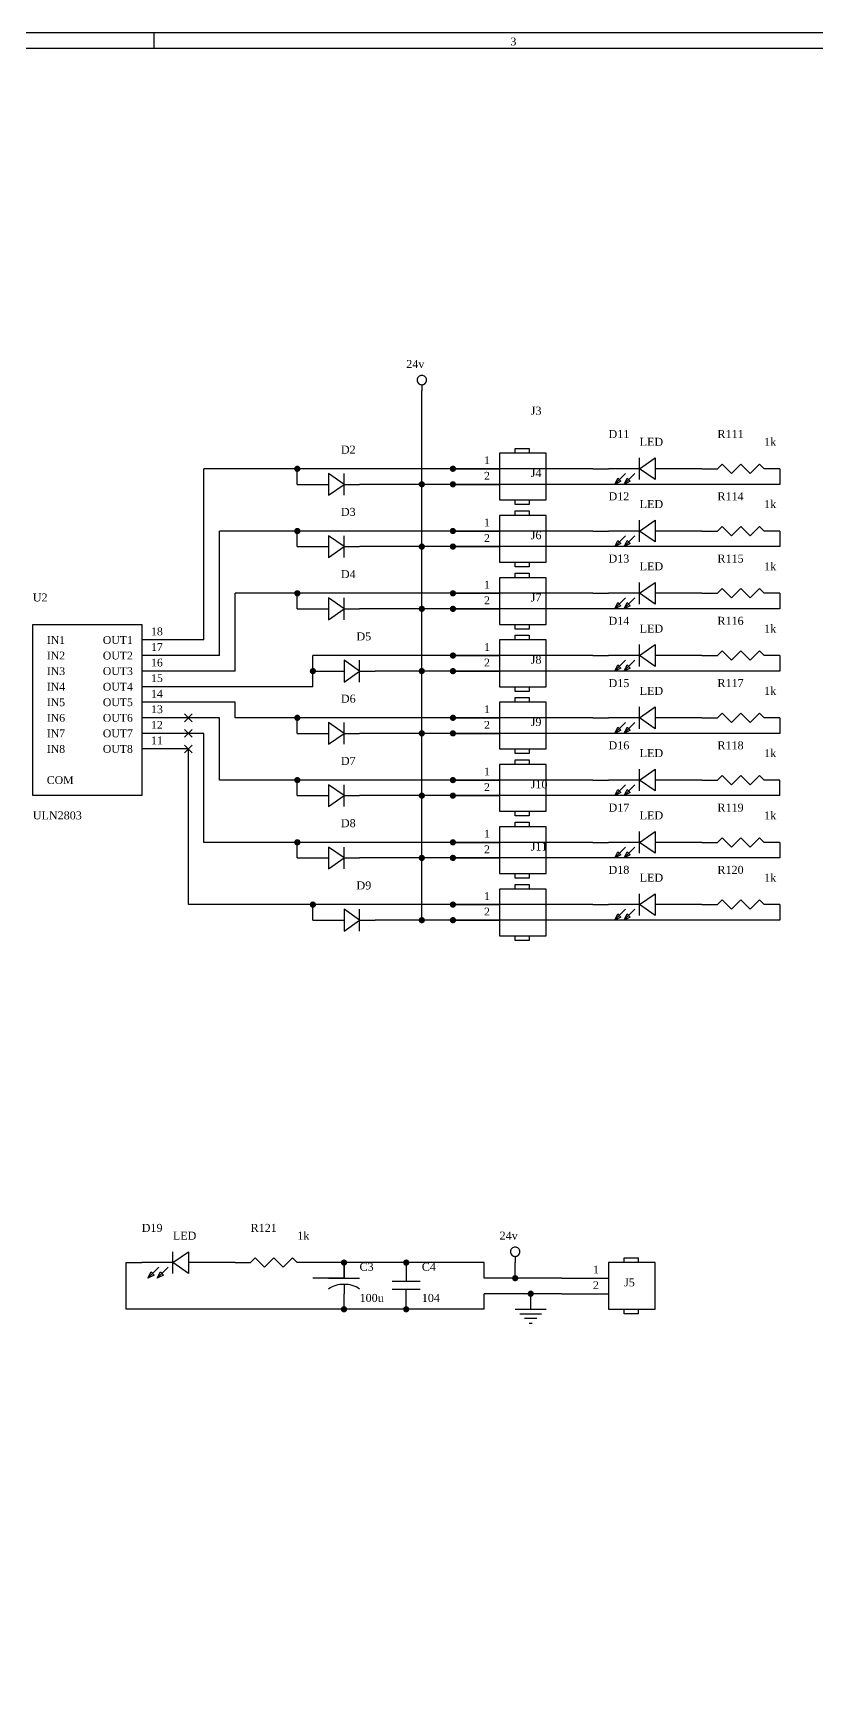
# Model space of a CAD drawing. Extents: x -3 to 591, y 3 to 422.
# Drawn here: x 218.5 to 346.3, y 153.6 to 422.4 of the extents above; entities that cross this region are included whole.
import ezdxf

# ---------------------------------------------------------------- set-up
doc = ezdxf.new("R2010")
doc.units = 0
doc.header["$MEASUREMENT"] = 0
for name, color, linetype in [('PARTS', 7, 'Continuous'), ('PARTTEXT', 7, 'Continuous'), ('TITLE', 7, 'Continuous'), ('WIRE', 7, 'Continuous')]:
    doc.layers.add(name, color=color, linetype=linetype)
doc.styles.get("Standard").update_dxf_attribs({"font": 'times_0.ttf'})

msp = doc.modelspace()

# ---------------------------------------------------------------- linework, layer by layer
at = {"layer": 'PARTS'}
for p, q in [((287.02, 351.282), (294.64, 351.282)), ((309.88, 351.282), (312.42, 351.282)), ((325.12, 351.282), (322.58, 351.282)), ((327.66, 351.282), (330.2, 351.282)), ((340.36, 351.282), (337.82, 351.282)), ((261.62, 348.742), (264.16, 348.742)), ((274.32, 348.742), (271.78, 348.742)), ((287.02, 348.742), (294.64, 348.742)), ((287.02, 341.122), (294.64, 341.122)), ((309.88, 341.122), (312.42, 341.122)), ((325.12, 341.122), (322.58, 341.122)), ((327.66, 341.122), (330.2, 341.122)), ((340.36, 341.122), (337.82, 341.122)), ((261.62, 338.582), (264.16, 338.582)), ((274.32, 338.582), (271.78, 338.582)), ((287.02, 338.582), (294.64, 338.582)), ((287.02, 330.962), (294.64, 330.962)), ((309.88, 330.962), (312.42, 330.962)), ((325.12, 330.962), (322.58, 330.962)), ((327.66, 330.962), (330.2, 330.962)), ((340.36, 330.962), (337.82, 330.962)), ((261.62, 328.422), (264.16, 328.422)), ((274.32, 328.422), (271.78, 328.422)), ((287.02, 328.422), (294.64, 328.422)), ((243.84, 323.342), (236.22, 323.342)), ((243.84, 320.802), (236.22, 320.802)), ((287.02, 320.802), (294.64, 320.802)), ((309.88, 320.802), (312.42, 320.802)), ((325.12, 320.802), (322.58, 320.802)), ((327.66, 320.802), (330.2, 320.802)), ((340.36, 320.802), (337.82, 320.802)), ((243.84, 318.262), (236.22, 318.262)), ((264.16, 318.262), (266.7, 318.262)), ((276.86, 318.262), (274.32, 318.262)), ((287.02, 318.262), (294.64, 318.262)), ((243.84, 315.722), (236.22, 315.722)), ((243.84, 313.182), (236.22, 313.182)), ((243.84, 310.642), (236.22, 310.642)), ((244.475, 311.277), (243.205, 310.007)), ((243.205, 311.277), (244.475, 310.007)), ((287.02, 310.642), (294.64, 310.642)), ((309.88, 310.642), (312.42, 310.642)), ((325.12, 310.642), (322.58, 310.642)), ((327.66, 310.642), (330.2, 310.642)), ((340.36, 310.642), (337.82, 310.642)), ((243.84, 308.102), (236.22, 308.102)), ((244.475, 308.737), (243.205, 307.467)), ((243.205, 308.737), (244.475, 307.467)), ((261.62, 308.102), (264.16, 308.102)), ((274.32, 308.102), (271.78, 308.102)), ((287.02, 308.102), (294.64, 308.102)), ((243.84, 305.562), (236.22, 305.562)), ((244.475, 306.197), (243.205, 304.927)), ((243.205, 306.197), (244.475, 304.927)), ((287.02, 300.482), (294.64, 300.482)), ((309.88, 300.482), (312.42, 300.482)), ((325.12, 300.482), (322.58, 300.482)), ((327.66, 300.482), (330.2, 300.482)), ((340.36, 300.482), (337.82, 300.482)), ((261.62, 297.942), (264.16, 297.942)), ((274.32, 297.942), (271.78, 297.942)), ((287.02, 297.942), (294.64, 297.942)), ((287.02, 290.322), (294.64, 290.322)), ((309.88, 290.322), (312.42, 290.322)), ((325.12, 290.322), (322.58, 290.322)), ((327.66, 290.322), (330.2, 290.322)), ((340.36, 290.322), (337.82, 290.322)), ((261.62, 287.782), (264.16, 287.782)), ((274.32, 287.782), (271.78, 287.782)), ((287.02, 287.782), (294.64, 287.782)), ((287.02, 280.162), (294.64, 280.162)), ((309.88, 280.162), (312.42, 280.162)), ((325.12, 280.162), (322.58, 280.162)), ((327.66, 280.162), (330.2, 280.162)), ((340.36, 280.162), (337.82, 280.162)), ((264.16, 277.622), (266.7, 277.622)), ((276.86, 277.622), (274.32, 277.622)), ((287.02, 277.622), (294.64, 277.622)), ((233.68, 221.742), (236.22, 221.742)), ((248.92, 221.742), (246.38, 221.742)), ((251.46, 221.742), (254, 221.742)), ((264.16, 221.742), (261.62, 221.742)), ((269.24, 221.742), (269.24, 219.202)), ((279.4, 221.742), (279.4, 219.202)), ((304.8, 219.202), (312.42, 219.202)), ((269.24, 214.122), (269.24, 216.662)), ((279.4, 214.122), (279.4, 216.662)), ((304.8, 216.662), (312.42, 216.662))]:
    msp.add_line(p, q, dxfattribs=at)
for points in [[(282.702, 365.76, 0.0985), (282.644, 366.0516, 0.0985), (282.4788, 366.2988, 0.0985), (282.2316, 366.464, 0.0985), (281.94, 366.522, 0.0985), (281.6484, 366.464, 0.0985), (281.4012, 366.2988, 0.0985), (281.236, 366.0516, 0.0985), (281.178, 365.76, 0.0985), (281.236, 365.4684, 0.0985), (281.4012, 365.2212, 0.0985), (281.6484, 365.056, 0.0985), (281.94, 364.998, 0.0985), (282.2316, 365.056, 0.0985), (282.4788, 365.2212, 0.0985), (282.644, 365.4684, 0.0985)], [(297.942, 223.52, 0.0985), (297.884, 223.8116, 0.0985), (297.7188, 224.0588, 0.0985), (297.4716, 224.224, 0.0985), (297.18, 224.282, 0.0985), (296.8884, 224.224, 0.0985), (296.6412, 224.0588, 0.0985), (296.476, 223.8116, 0.0985), (296.418, 223.52, 0.0985), (296.476, 223.2284, 0.0985), (296.6412, 222.9812, 0.0985), (296.8884, 222.816, 0.0985), (297.18, 222.758, 0.0985), (297.4716, 222.816, 0.0985), (297.7188, 222.9812, 0.0985), (297.884, 223.2284, 0.0985)]]:
    msp.add_lwpolyline(points, format="xyb", close=True, dxfattribs=at)
for points in [[(281.94, 364.998), (281.94, 363.982)], [(297.18, 353.822), (297.18, 353.822), (297.18, 354.584), (299.466, 354.584), (299.466, 353.822)], [(317.5, 349.504), (317.5, 353.06)], [(269.24, 346.964), (269.24, 350.52)], [(317.5, 351.282), (312.42, 351.282)], [(313.69, 348.996), (315.214, 350.52)], [(315.214, 348.996), (316.738, 350.52)], [(322.58, 351.282), (320.04, 351.282)], [(330.2, 351.282), (330.962, 352.044)], [(330.962, 352.044), (332.486, 350.52)], [(332.486, 350.52), (334.01, 352.044)], [(334.01, 352.044), (335.534, 350.52)], [(335.534, 350.52), (337.058, 352.044)], [(337.058, 352.044), (337.82, 351.282)], [(264.16, 348.742), (266.7, 348.742)], [(269.24, 348.742), (271.78, 348.742)], [(299.466, 346.202), (299.466, 346.202), (299.466, 345.44), (297.18, 345.44), (297.18, 346.202)], [(297.18, 343.662), (297.18, 343.662), (297.18, 344.424), (299.466, 344.424), (299.466, 343.662)], [(317.5, 339.344), (317.5, 342.9)], [(330.2, 341.122), (330.962, 341.884)], [(330.962, 341.884), (332.486, 340.36)], [(332.486, 340.36), (334.01, 341.884)], [(334.01, 341.884), (335.534, 340.36)], [(335.534, 340.36), (337.058, 341.884)], [(337.058, 341.884), (337.82, 341.122)], [(269.24, 336.804), (269.24, 340.36)], [(317.5, 341.122), (312.42, 341.122)], [(313.69, 338.836), (315.214, 340.36)], [(315.214, 338.836), (316.738, 340.36)], [(322.58, 341.122), (320.04, 341.122)], [(264.16, 338.582), (266.7, 338.582)], [(269.24, 338.582), (271.78, 338.582)], [(299.466, 336.042), (299.466, 336.042), (299.466, 335.28), (297.18, 335.28), (297.18, 336.042)], [(297.18, 333.502), (297.18, 333.502), (297.18, 334.264), (299.466, 334.264), (299.466, 333.502)], [(317.5, 330.962), (312.42, 330.962)], [(317.5, 329.184), (317.5, 332.74)], [(322.58, 330.962), (320.04, 330.962)], [(330.2, 330.962), (330.962, 331.724)], [(330.962, 331.724), (332.486, 330.2)], [(332.486, 330.2), (334.01, 331.724)], [(334.01, 331.724), (335.534, 330.2)], [(335.534, 330.2), (337.058, 331.724)], [(337.058, 331.724), (337.82, 330.962)], [(264.16, 328.422), (266.7, 328.422)], [(269.24, 326.644), (269.24, 330.2)], [(269.24, 328.422), (271.78, 328.422)], [(313.69, 328.676), (315.214, 330.2)], [(315.214, 328.676), (316.738, 330.2)], [(299.466, 325.882), (299.466, 325.882), (299.466, 325.12), (297.18, 325.12), (297.18, 325.882)], [(297.18, 323.342), (297.18, 323.342), (297.18, 324.104), (299.466, 324.104), (299.466, 323.342)], [(317.5, 319.024), (317.5, 322.58)], [(271.78, 316.484), (271.78, 320.04)], [(317.5, 320.802), (312.42, 320.802)], [(313.69, 318.516), (315.214, 320.04)], [(315.214, 318.516), (316.738, 320.04)], [(322.58, 320.802), (320.04, 320.802)], [(330.2, 320.802), (330.962, 321.564)], [(330.962, 321.564), (332.486, 320.04)], [(332.486, 320.04), (334.01, 321.564)], [(334.01, 321.564), (335.534, 320.04)], [(335.534, 320.04), (337.058, 321.564)], [(337.058, 321.564), (337.82, 320.802)], [(266.7, 318.262), (269.24, 318.262)], [(271.78, 318.262), (274.32, 318.262)], [(299.466, 315.722), (299.466, 315.722), (299.466, 314.96), (297.18, 314.96), (297.18, 315.722)], [(297.18, 313.182), (297.18, 313.182), (297.18, 313.944), (299.466, 313.944), (299.466, 313.182)], [(317.5, 308.864), (317.5, 312.42)], [(269.24, 306.324), (269.24, 309.88)], [(317.5, 310.642), (312.42, 310.642)], [(313.69, 308.356), (315.214, 309.88)], [(315.214, 308.356), (316.738, 309.88)], [(322.58, 310.642), (320.04, 310.642)], [(330.2, 310.642), (330.962, 311.404)], [(330.962, 311.404), (332.486, 309.88)], [(332.486, 309.88), (334.01, 311.404)], [(334.01, 311.404), (335.534, 309.88)], [(335.534, 309.88), (337.058, 311.404)], [(337.058, 311.404), (337.82, 310.642)], [(264.16, 308.102), (266.7, 308.102)], [(269.24, 308.102), (271.78, 308.102)], [(299.466, 305.562), (299.466, 305.562), (299.466, 304.8), (297.18, 304.8), (297.18, 305.562)], [(297.18, 303.022), (297.18, 303.022), (297.18, 303.784), (299.466, 303.784), (299.466, 303.022)], [(317.5, 298.704), (317.5, 302.26)], [(330.2, 300.482), (330.962, 301.244)], [(330.962, 301.244), (332.486, 299.72)], [(332.486, 299.72), (334.01, 301.244)], [(334.01, 301.244), (335.534, 299.72)], [(335.534, 299.72), (337.058, 301.244)], [(337.058, 301.244), (337.82, 300.482)], [(269.24, 296.164), (269.24, 299.72)], [(317.5, 300.482), (312.42, 300.482)], [(313.69, 298.196), (315.214, 299.72)], [(315.214, 298.196), (316.738, 299.72)], [(322.58, 300.482), (320.04, 300.482)], [(264.16, 297.942), (266.7, 297.942)], [(269.24, 297.942), (271.78, 297.942)], [(299.466, 295.402), (299.466, 295.402), (299.466, 294.64), (297.18, 294.64), (297.18, 295.402)], [(297.18, 292.862), (297.18, 292.862), (297.18, 293.624), (299.466, 293.624), (299.466, 292.862)], [(317.5, 290.322), (312.42, 290.322)], [(317.5, 288.544), (317.5, 292.1)], [(322.58, 290.322), (320.04, 290.322)], [(330.2, 290.322), (330.962, 291.084)], [(330.962, 291.084), (332.486, 289.56)], [(332.486, 289.56), (334.01, 291.084)], [(334.01, 291.084), (335.534, 289.56)], [(335.534, 289.56), (337.058, 291.084)], [(337.058, 291.084), (337.82, 290.322)], [(264.16, 287.782), (266.7, 287.782)], [(269.24, 286.004), (269.24, 289.56)], [(269.24, 287.782), (271.78, 287.782)], [(313.69, 288.036), (315.214, 289.56)], [(315.214, 288.036), (316.738, 289.56)], [(299.466, 285.242), (299.466, 285.242), (299.466, 284.48), (297.18, 284.48), (297.18, 285.242)], [(297.18, 282.702), (297.18, 282.702), (297.18, 283.464), (299.466, 283.464), (299.466, 282.702)], [(317.5, 280.162), (312.42, 280.162)], [(317.5, 278.384), (317.5, 281.94)], [(322.58, 280.162), (320.04, 280.162)], [(330.2, 280.162), (330.962, 280.924)], [(330.962, 280.924), (332.486, 279.4)], [(332.486, 279.4), (334.01, 280.924)], [(334.01, 280.924), (335.534, 279.4)], [(335.534, 279.4), (337.058, 280.924)], [(337.058, 280.924), (337.82, 280.162)], [(266.7, 277.622), (269.24, 277.622)], [(271.78, 275.844), (271.78, 279.4)], [(271.78, 277.622), (274.32, 277.622)], [(313.69, 277.876), (315.214, 279.4)], [(315.214, 277.876), (316.738, 279.4)], [(299.466, 275.082), (299.466, 275.082), (299.466, 274.32), (297.18, 274.32), (297.18, 275.082)], [(241.3, 219.964), (241.3, 223.52)], [(241.3, 221.742), (236.22, 221.742)], [(237.49, 219.456), (239.014, 220.98)], [(239.014, 219.456), (240.538, 220.98)], [(246.38, 221.742), (243.84, 221.742)], [(254, 221.742), (254.762, 222.504)], [(254.762, 222.504), (256.286, 220.98)], [(256.286, 220.98), (257.81, 222.504)], [(257.81, 222.504), (259.334, 220.98)], [(259.334, 220.98), (260.858, 222.504)], [(260.858, 222.504), (261.62, 221.742)], [(297.18, 222.758), (297.18, 221.742)], [(314.96, 221.742), (314.96, 221.742), (314.96, 222.504), (317.246, 222.504), (317.246, 221.742)], [(266.7, 219.202), (271.78, 219.202)], [(269.24, 218.186), (269.24, 216.662)], [(277.114, 218.694), (281.686, 218.694)], [(279.4, 219.202), (279.4, 218.694)], [(277.114, 217.424), (281.686, 217.424)], [(279.4, 216.662), (279.4, 217.424)], [(297.18, 214.122), (302.26, 214.122)], [(297.942, 213.36), (301.498, 213.36)], [(300.736, 212.598), (298.704, 212.598)], [(317.246, 214.122), (317.246, 214.122), (317.246, 213.36), (314.96, 213.36), (314.96, 214.122)], [(299.466, 211.836), (299.974, 211.836)]]:
    msp.add_lwpolyline(points, dxfattribs=at)
for points in [[(302.26, 353.822), (294.64, 353.822), (294.64, 346.202), (302.26, 346.202)], [(317.5, 351.282), (317.5, 351.282), (320.04, 353.06), (320.04, 349.504), (317.5, 351.282)], [(269.24, 348.742), (269.24, 348.742), (266.7, 350.52), (266.7, 346.964), (269.24, 348.742)], [(314.452, 349.25), (314.452, 349.25), (313.436, 348.742), (313.944, 349.758), (314.452, 349.25)], [(315.976, 349.25), (315.976, 349.25), (314.96, 348.742), (315.468, 349.758), (315.976, 349.25)], [(302.26, 343.662), (294.64, 343.662), (294.64, 336.042), (302.26, 336.042)], [(317.5, 341.122), (317.5, 341.122), (320.04, 342.9), (320.04, 339.344), (317.5, 341.122)], [(269.24, 338.582), (269.24, 338.582), (266.7, 340.36), (266.7, 336.804), (269.24, 338.582)], [(314.452, 339.09), (314.452, 339.09), (313.436, 338.582), (313.944, 339.598), (314.452, 339.09)], [(315.976, 339.09), (315.976, 339.09), (314.96, 338.582), (315.468, 339.598), (315.976, 339.09)], [(302.26, 333.502), (294.64, 333.502), (294.64, 325.882), (302.26, 325.882)], [(317.5, 330.962), (317.5, 330.962), (320.04, 332.74), (320.04, 329.184), (317.5, 330.962)], [(269.24, 328.422), (269.24, 328.422), (266.7, 330.2), (266.7, 326.644), (269.24, 328.422)], [(314.452, 328.93), (314.452, 328.93), (313.436, 328.422), (313.944, 329.438), (314.452, 328.93)], [(315.976, 328.93), (315.976, 328.93), (314.96, 328.422), (315.468, 329.438), (315.976, 328.93)], [(218.44, 325.882), (236.22, 325.882), (236.22, 297.942), (218.44, 297.942)], [(302.26, 323.342), (294.64, 323.342), (294.64, 315.722), (302.26, 315.722)], [(317.5, 320.802), (317.5, 320.802), (320.04, 322.58), (320.04, 319.024), (317.5, 320.802)], [(271.78, 318.262), (271.78, 318.262), (269.24, 320.04), (269.24, 316.484), (271.78, 318.262)], [(314.452, 318.77), (314.452, 318.77), (313.436, 318.262), (313.944, 319.278), (314.452, 318.77)], [(315.976, 318.77), (315.976, 318.77), (314.96, 318.262), (315.468, 319.278), (315.976, 318.77)], [(302.26, 313.182), (294.64, 313.182), (294.64, 305.562), (302.26, 305.562)], [(317.5, 310.642), (317.5, 310.642), (320.04, 312.42), (320.04, 308.864), (317.5, 310.642)], [(269.24, 308.102), (269.24, 308.102), (266.7, 309.88), (266.7, 306.324), (269.24, 308.102)], [(314.452, 308.61), (314.452, 308.61), (313.436, 308.102), (313.944, 309.118), (314.452, 308.61)], [(315.976, 308.61), (315.976, 308.61), (314.96, 308.102), (315.468, 309.118), (315.976, 308.61)], [(302.26, 303.022), (294.64, 303.022), (294.64, 295.402), (302.26, 295.402)], [(317.5, 300.482), (317.5, 300.482), (320.04, 302.26), (320.04, 298.704), (317.5, 300.482)], [(269.24, 297.942), (269.24, 297.942), (266.7, 299.72), (266.7, 296.164), (269.24, 297.942)], [(314.452, 298.45), (314.452, 298.45), (313.436, 297.942), (313.944, 298.958), (314.452, 298.45)], [(315.976, 298.45), (315.976, 298.45), (314.96, 297.942), (315.468, 298.958), (315.976, 298.45)], [(302.26, 292.862), (294.64, 292.862), (294.64, 285.242), (302.26, 285.242)], [(317.5, 290.322), (317.5, 290.322), (320.04, 292.1), (320.04, 288.544), (317.5, 290.322)], [(269.24, 287.782), (269.24, 287.782), (266.7, 289.56), (266.7, 286.004), (269.24, 287.782)], [(314.452, 288.29), (314.452, 288.29), (313.436, 287.782), (313.944, 288.798), (314.452, 288.29)], [(315.976, 288.29), (315.976, 288.29), (314.96, 287.782), (315.468, 288.798), (315.976, 288.29)], [(302.26, 282.702), (294.64, 282.702), (294.64, 275.082), (302.26, 275.082)], [(317.5, 280.162), (317.5, 280.162), (320.04, 281.94), (320.04, 278.384), (317.5, 280.162)], [(271.78, 277.622), (271.78, 277.622), (269.24, 279.4), (269.24, 275.844), (271.78, 277.622)], [(314.452, 278.13), (314.452, 278.13), (313.436, 277.622), (313.944, 278.638), (314.452, 278.13)], [(315.976, 278.13), (315.976, 278.13), (314.96, 277.622), (315.468, 278.638), (315.976, 278.13)], [(241.3, 221.742), (241.3, 221.742), (243.84, 223.52), (243.84, 219.964), (241.3, 221.742)], [(320.04, 221.742), (312.42, 221.742), (312.42, 214.122), (320.04, 214.122)], [(238.252, 219.71), (238.252, 219.71), (237.236, 219.202), (237.744, 220.218), (238.252, 219.71)], [(239.776, 219.71), (239.776, 219.71), (238.76, 219.202), (239.268, 220.218), (239.776, 219.71)]]:
    msp.add_lwpolyline(points, close=True, dxfattribs=at)
for points in [[(269.24, 218.186, 0.1654), (266.7, 217.424)], [(271.78, 217.424, 0.1654), (269.24, 218.186)]]:
    msp.add_lwpolyline(points, format="xyb", dxfattribs=at)
at = {"layer": 'TITLE'}
for points in [[(-2.54, 2.54), (591.312, 2.54), (591.312, 422.402), (-2.54, 422.402)], [(0, 5.08), (588.772, 5.08), (588.772, 419.862), (0, 419.862)]]:
    msp.add_lwpolyline(points, close=True, dxfattribs=at)
msp.add_lwpolyline([(238.252, 419.862), (238.252, 422.402)], dxfattribs=at)
at = {"layer": 'WIRE'}
for points in [[(281.94, 348.742), (281.94, 363.982)], [(246.38, 323.342), (246.38, 351.282)], [(261.62, 351.282), (246.38, 351.282)], [(287.02, 351.282), (261.62, 351.282)], [(261.62, 348.742), (261.62, 351.282)], [(309.88, 351.282), (287.02, 351.282)], [(327.66, 351.282), (325.12, 351.282)], [(340.36, 351.282), (340.36, 348.742)], [(281.94, 348.742), (274.32, 348.742)], [(287.02, 348.742), (281.94, 348.742)], [(281.94, 338.582), (281.94, 348.742)], [(340.36, 348.742), (287.02, 348.742)], [(248.92, 320.802), (248.92, 341.122)], [(261.62, 341.122), (248.92, 341.122)], [(287.02, 341.122), (261.62, 341.122)], [(261.62, 338.582), (261.62, 341.122)], [(309.88, 341.122), (287.02, 341.122)], [(327.66, 341.122), (325.12, 341.122)], [(340.36, 341.122), (340.36, 338.582)], [(281.94, 338.582), (274.32, 338.582)], [(287.02, 338.582), (281.94, 338.582)], [(281.94, 328.422), (281.94, 338.582)], [(340.36, 338.582), (287.02, 338.582)], [(251.46, 318.262), (251.46, 330.962)], [(261.62, 330.962), (251.46, 330.962)], [(287.02, 330.962), (261.62, 330.962)], [(261.62, 328.422), (261.62, 330.962)], [(309.88, 330.962), (287.02, 330.962)], [(327.66, 330.962), (325.12, 330.962)], [(340.36, 330.962), (340.36, 328.422)], [(281.94, 328.422), (274.32, 328.422)], [(287.02, 328.422), (281.94, 328.422)], [(281.94, 318.262), (281.94, 328.422)], [(340.36, 328.422), (287.02, 328.422)], [(246.38, 323.342), (243.84, 323.342)], [(248.92, 320.802), (243.84, 320.802)], [(287.02, 320.802), (264.16, 320.802)], [(264.16, 318.262), (264.16, 320.802)], [(309.88, 320.802), (287.02, 320.802)], [(327.66, 320.802), (325.12, 320.802)], [(340.36, 320.802), (340.36, 318.262)], [(251.46, 318.262), (243.84, 318.262)], [(264.16, 315.722), (264.16, 318.262)], [(281.94, 318.262), (276.86, 318.262)], [(287.02, 318.262), (281.94, 318.262)], [(281.94, 308.102), (281.94, 318.262)], [(340.36, 318.262), (287.02, 318.262)], [(264.16, 315.722), (243.84, 315.722)], [(251.46, 313.182), (243.84, 313.182)], [(251.46, 310.642), (251.46, 313.182)], [(248.92, 310.642), (243.84, 310.642)], [(248.92, 300.482), (248.92, 310.642)], [(261.62, 310.642), (251.46, 310.642)], [(287.02, 310.642), (261.62, 310.642)], [(261.62, 308.102), (261.62, 310.642)], [(309.88, 310.642), (287.02, 310.642)], [(327.66, 310.642), (325.12, 310.642)], [(340.36, 310.642), (340.36, 308.102)], [(246.38, 308.102), (243.84, 308.102)], [(246.38, 290.322), (246.38, 308.102)], [(281.94, 308.102), (274.32, 308.102)], [(281.94, 297.942), (281.94, 308.102)], [(287.02, 308.102), (281.94, 308.102)], [(340.36, 308.102), (287.02, 308.102)], [(243.84, 280.162), (243.84, 305.562)], [(261.62, 300.482), (248.92, 300.482)], [(261.62, 297.942), (261.62, 300.482)], [(287.02, 300.482), (261.62, 300.482)], [(309.88, 300.482), (287.02, 300.482)], [(327.66, 300.482), (325.12, 300.482)], [(340.36, 297.942), (340.36, 300.482)], [(281.94, 297.942), (274.32, 297.942)], [(281.94, 287.782), (281.94, 297.942)], [(287.02, 297.942), (281.94, 297.942)], [(340.36, 297.942), (287.02, 297.942)], [(261.62, 290.322), (246.38, 290.322)], [(287.02, 290.322), (261.62, 290.322)], [(261.62, 287.782), (261.62, 290.322)], [(309.88, 290.322), (287.02, 290.322)], [(327.66, 290.322), (325.12, 290.322)], [(340.36, 290.322), (340.36, 287.782)], [(281.94, 287.782), (274.32, 287.782)], [(281.94, 277.622), (281.94, 287.782)], [(287.02, 287.782), (281.94, 287.782)], [(340.36, 287.782), (287.02, 287.782)], [(264.16, 280.162), (243.84, 280.162)], [(287.02, 280.162), (264.16, 280.162)], [(264.16, 277.622), (264.16, 280.162)], [(309.88, 280.162), (287.02, 280.162)], [(327.66, 280.162), (325.12, 280.162)], [(340.36, 280.162), (340.36, 277.622)], [(281.94, 277.622), (276.86, 277.622)], [(287.02, 277.622), (281.94, 277.622)], [(340.36, 277.622), (287.02, 277.622)], [(233.68, 214.122), (233.68, 221.742)], [(251.46, 221.742), (248.92, 221.742)], [(269.24, 221.742), (264.16, 221.742)], [(269.24, 219.202), (269.24, 221.742)], [(279.4, 221.742), (269.24, 221.742)], [(292.1, 221.742), (279.4, 221.742)], [(292.1, 219.202), (292.1, 221.742)], [(297.18, 219.202), (297.18, 221.742)], [(269.24, 219.202), (264.16, 219.202)], [(297.18, 219.202), (292.1, 219.202)], [(304.8, 219.202), (297.18, 219.202)], [(292.1, 214.122), (292.1, 216.662)], [(299.72, 216.662), (292.1, 216.662)], [(304.8, 216.662), (299.72, 216.662)], [(299.72, 214.122), (299.72, 216.662)], [(269.24, 214.122), (233.68, 214.122)], [(279.4, 214.122), (269.24, 214.122)], [(292.1, 214.122), (279.4, 214.122)]]:
    msp.add_lwpolyline(points, dxfattribs=at)
at = {"layer": 'WIRE', "const_width": 0.508}
for points in [[(261.366, 351.282, 1), (261.874, 351.282, 1)], [(286.766, 351.282, 1), (287.274, 351.282, 1)], [(281.686, 348.742, 1), (282.194, 348.742, 1)], [(286.766, 348.742, 1), (287.274, 348.742, 1)], [(261.366, 341.122, 1), (261.874, 341.122, 1)], [(286.766, 341.122, 1), (287.274, 341.122, 1)], [(281.686, 338.582, 1), (282.194, 338.582, 1)], [(286.766, 338.582, 1), (287.274, 338.582, 1)], [(261.366, 330.962, 1), (261.874, 330.962, 1)], [(286.766, 330.962, 1), (287.274, 330.962, 1)], [(281.686, 328.422, 1), (282.194, 328.422, 1)], [(286.766, 328.422, 1), (287.274, 328.422, 1)], [(286.766, 320.802, 1), (287.274, 320.802, 1)], [(263.906, 318.262, 1), (264.414, 318.262, 1)], [(281.686, 318.262, 1), (282.194, 318.262, 1)], [(286.766, 318.262, 1), (287.274, 318.262, 1)], [(261.366, 310.642, 1), (261.874, 310.642, 1)], [(286.766, 310.642, 1), (287.274, 310.642, 1)], [(281.686, 308.102, 1), (282.194, 308.102, 1)], [(286.766, 308.102, 1), (287.274, 308.102, 1)], [(261.366, 300.482, 1), (261.874, 300.482, 1)], [(281.686, 297.942, 1), (282.194, 297.942, 1)], [(286.766, 300.482, 1), (287.274, 300.482, 1)], [(286.766, 297.942, 1), (287.274, 297.942, 1)], [(261.366, 290.322, 1), (261.874, 290.322, 1)], [(286.766, 290.322, 1), (287.274, 290.322, 1)], [(281.686, 287.782, 1), (282.194, 287.782, 1)], [(286.766, 287.782, 1), (287.274, 287.782, 1)], [(263.906, 280.162, 1), (264.414, 280.162, 1)], [(286.766, 280.162, 1), (287.274, 280.162, 1)], [(281.686, 277.622, 1), (282.194, 277.622, 1)], [(286.766, 277.622, 1), (287.274, 277.622, 1)], [(268.986, 221.742, 1), (269.494, 221.742, 1)], [(279.146, 221.742, 1), (279.654, 221.742, 1)], [(296.926, 219.202, 1), (297.434, 219.202, 1)], [(299.466, 216.662, 1), (299.974, 216.662, 1)], [(268.986, 214.122, 1), (269.494, 214.122, 1)], [(279.146, 214.122, 1), (279.654, 214.122, 1)]]:
    msp.add_lwpolyline(points, format="xyb", close=True, dxfattribs=at)

# ---------------------------------------------------------------- texts
at = {"layer": 'PARTS'}
for s, p in [('1', (292.1, 352.044)), ('2', (292.1, 349.504)), ('1', (292.1, 341.884)), ('2', (292.1, 339.344)), ('1', (292.1, 331.724)), ('2', (292.1, 329.184)), ('18', (237.744, 324.104)), ('IN1', (220.726, 322.707)), ('OUT1', (229.87, 322.707)), ('17', (237.744, 321.564)), ('1', (292.1, 321.564)), ('IN2', (220.726, 320.167)), ('OUT2', (229.87, 320.167)), ('16', (237.744, 319.024)), ('2', (292.1, 319.024)), ('IN3', (220.726, 317.627)), ('OUT3', (229.87, 317.627)), ('15', (237.744, 316.484)), ('IN4', (220.726, 315.087)), ('OUT4', (229.87, 315.087)), ('14', (237.744, 313.944)), ('IN5', (220.726, 312.547)), ('OUT5', (229.87, 312.547)), ('13', (237.744, 311.404)), ('1', (292.1, 311.404)), ('IN6', (220.726, 310.007)), ('OUT6', (229.87, 310.007)), ('12', (237.744, 308.864)), ('2', (292.1, 308.864)), ('IN7', (220.726, 307.467)), ('OUT7', (229.87, 307.467)), ('11', (237.744, 306.324)), ('IN8', (220.726, 304.927)), ('OUT8', (229.87, 304.927)), ('COM', (220.726, 299.847)), ('1', (292.1, 301.244)), ('2', (292.1, 298.704)), ('1', (292.1, 291.084)), ('2', (292.1, 288.544)), ('2', (292.1, 278.384)), ('1', (292.1, 280.924)), ('1', (309.88, 219.964)), ('2', (309.88, 217.424))]:
    msp.add_text(s, height=1.27, dxfattribs=at).set_placement(p)
at = {"layer": 'PARTTEXT'}
for s, p in [('24v', (279.4, 367.7263)), ('J3', (299.72, 360.1063)), ('D11', (312.42, 356.2963)), ('R111', (330.2, 356.2963)), ('D2', (268.732, 353.7563)), ('LED', (317.5, 355.0263)), ('1k', (337.82, 355.0263)), ('J4', (299.72, 349.9463)), ('D12', (312.42, 346.1363)), ('R114', (330.2, 346.1363)), ('D3', (268.732, 343.5963)), ('LED', (317.5, 344.8663)), ('1k', (337.82, 344.8663)), ('J6', (299.72, 339.7863)), ('D13', (312.42, 335.9763)), ('LED', (317.5, 334.7063)), ('R115', (330.2, 335.9763)), ('1k', (337.82, 334.7063)), ('D4', (268.732, 333.4363)), ('U2', (218.44, 329.6263)), ('J7', (299.72, 329.6263)), ('D14', (312.42, 325.8163)), ('LED', (317.5, 324.5463)), ('R116', (330.2, 325.8163)), ('1k', (337.82, 324.5463)), ('D5', (271.272, 323.2763)), ('J8', (299.72, 319.4663)), ('D15', (312.42, 315.6563)), ('LED', (317.5, 314.3863)), ('R117', (330.2, 315.6563)), ('1k', (337.82, 314.3863)), ('D6', (268.732, 313.1163)), ('J9', (299.72, 309.3063)), ('D16', (312.42, 305.4963)), ('R118', (330.2, 305.4963)), ('D7', (268.732, 302.9563)), ('LED', (317.5, 304.2263)), ('1k', (337.82, 304.2263)), ('J10', (299.72, 299.1463)), ('D17', (312.42, 295.3363)), ('R119', (330.2, 295.3363)), ('ULN2803', (218.44, 294.0663)), ('D8', (268.732, 292.7963)), ('LED', (317.5, 294.0663)), ('1k', (337.82, 294.0663)), ('J11', (299.72, 288.9863)), ('D18', (312.42, 285.1763)), ('LED', (317.5, 283.9063)), ('R120', (330.2, 285.1763)), ('1k', (337.82, 283.9063)), ('D9', (271.272, 282.6363)), ('D19', (236.22, 226.7563)), ('LED', (241.3, 225.4863)), ('R121', (254, 226.7563)), ('1k', (261.62, 225.4863)), ('24v', (294.64, 225.4863)), ('C3', (271.78, 220.4063)), ('C4', (281.94, 220.4063)), ('J5', (314.96, 217.8663)), ('100u', (271.78, 215.3263)), ('104', (281.94, 215.3263))]:
    msp.add_text(s, height=1.3057, dxfattribs=at).set_placement(p)
at = {"layer": 'TITLE'}
msp.add_text('3', height=1.27, dxfattribs=at).set_placement((296.418, 420.37))

doc.saveas('drawing.dxf')
